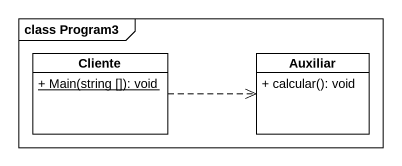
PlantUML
@startuml
mainframe class Program3
hide circle
hide empty members
skinparam classAttributeIconSize 0
class Cliente {
  {static} + Main(string []): void
}
class Auxiliar {
  + calcular(): void
}
Cliente .right.> Auxiliar
@enduml
